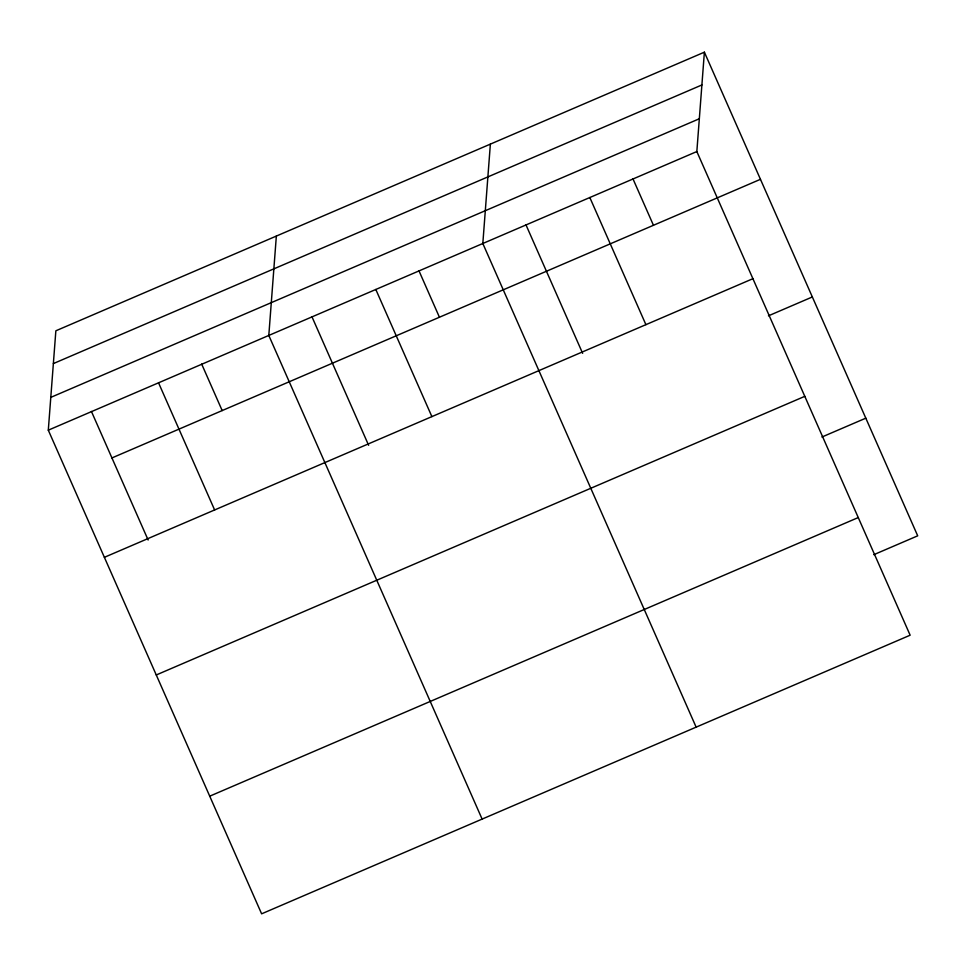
<?xml version="1.0" encoding="UTF-8"?>
<svg xmlns="http://www.w3.org/2000/svg" width="966" height="966" viewBox="0 0 966 966"><rect width="100%" height="100%" fill="white"/><g stroke="black" fill="none" stroke-linecap="round" stroke-linejoin="round"><path stroke-width="1.45" d="M704.383 52.176L696.836 151.553L910.141 635.205L261.617 913.824L48.3 430.172L55.859 330.795L704.383 52.176L917.7 535.828L873.795 554.689M276.348 236.066L268.802 335.444L482.119 819.096M490.366 144.115L482.819 243.492L696.136 727.144M53.359 363.59L701.896 84.96M50.787 397.376L699.324 118.758M48.3 430.172L696.836 151.553M111.923 457.944L760.459 179.314M104.376 557.322L752.912 278.691M768.453 315.822L812.346 296.96M156.263 674.968L804.799 396.338M821.909 437.03L865.814 418.169M209.731 796.177L858.255 517.559M632.947 178.807L653.451 225.283M589.828 197.523L645.904 324.661M525.939 224.776L582.643 353.339M418.942 270.746L439.433 317.234M375.81 289.474L431.887 416.612M311.933 316.727L368.626 445.29M201.677 364.085L222.18 410.574M158.545 382.814L214.621 509.951M91.432 411.456L148.136 540.018"/></g></svg>
